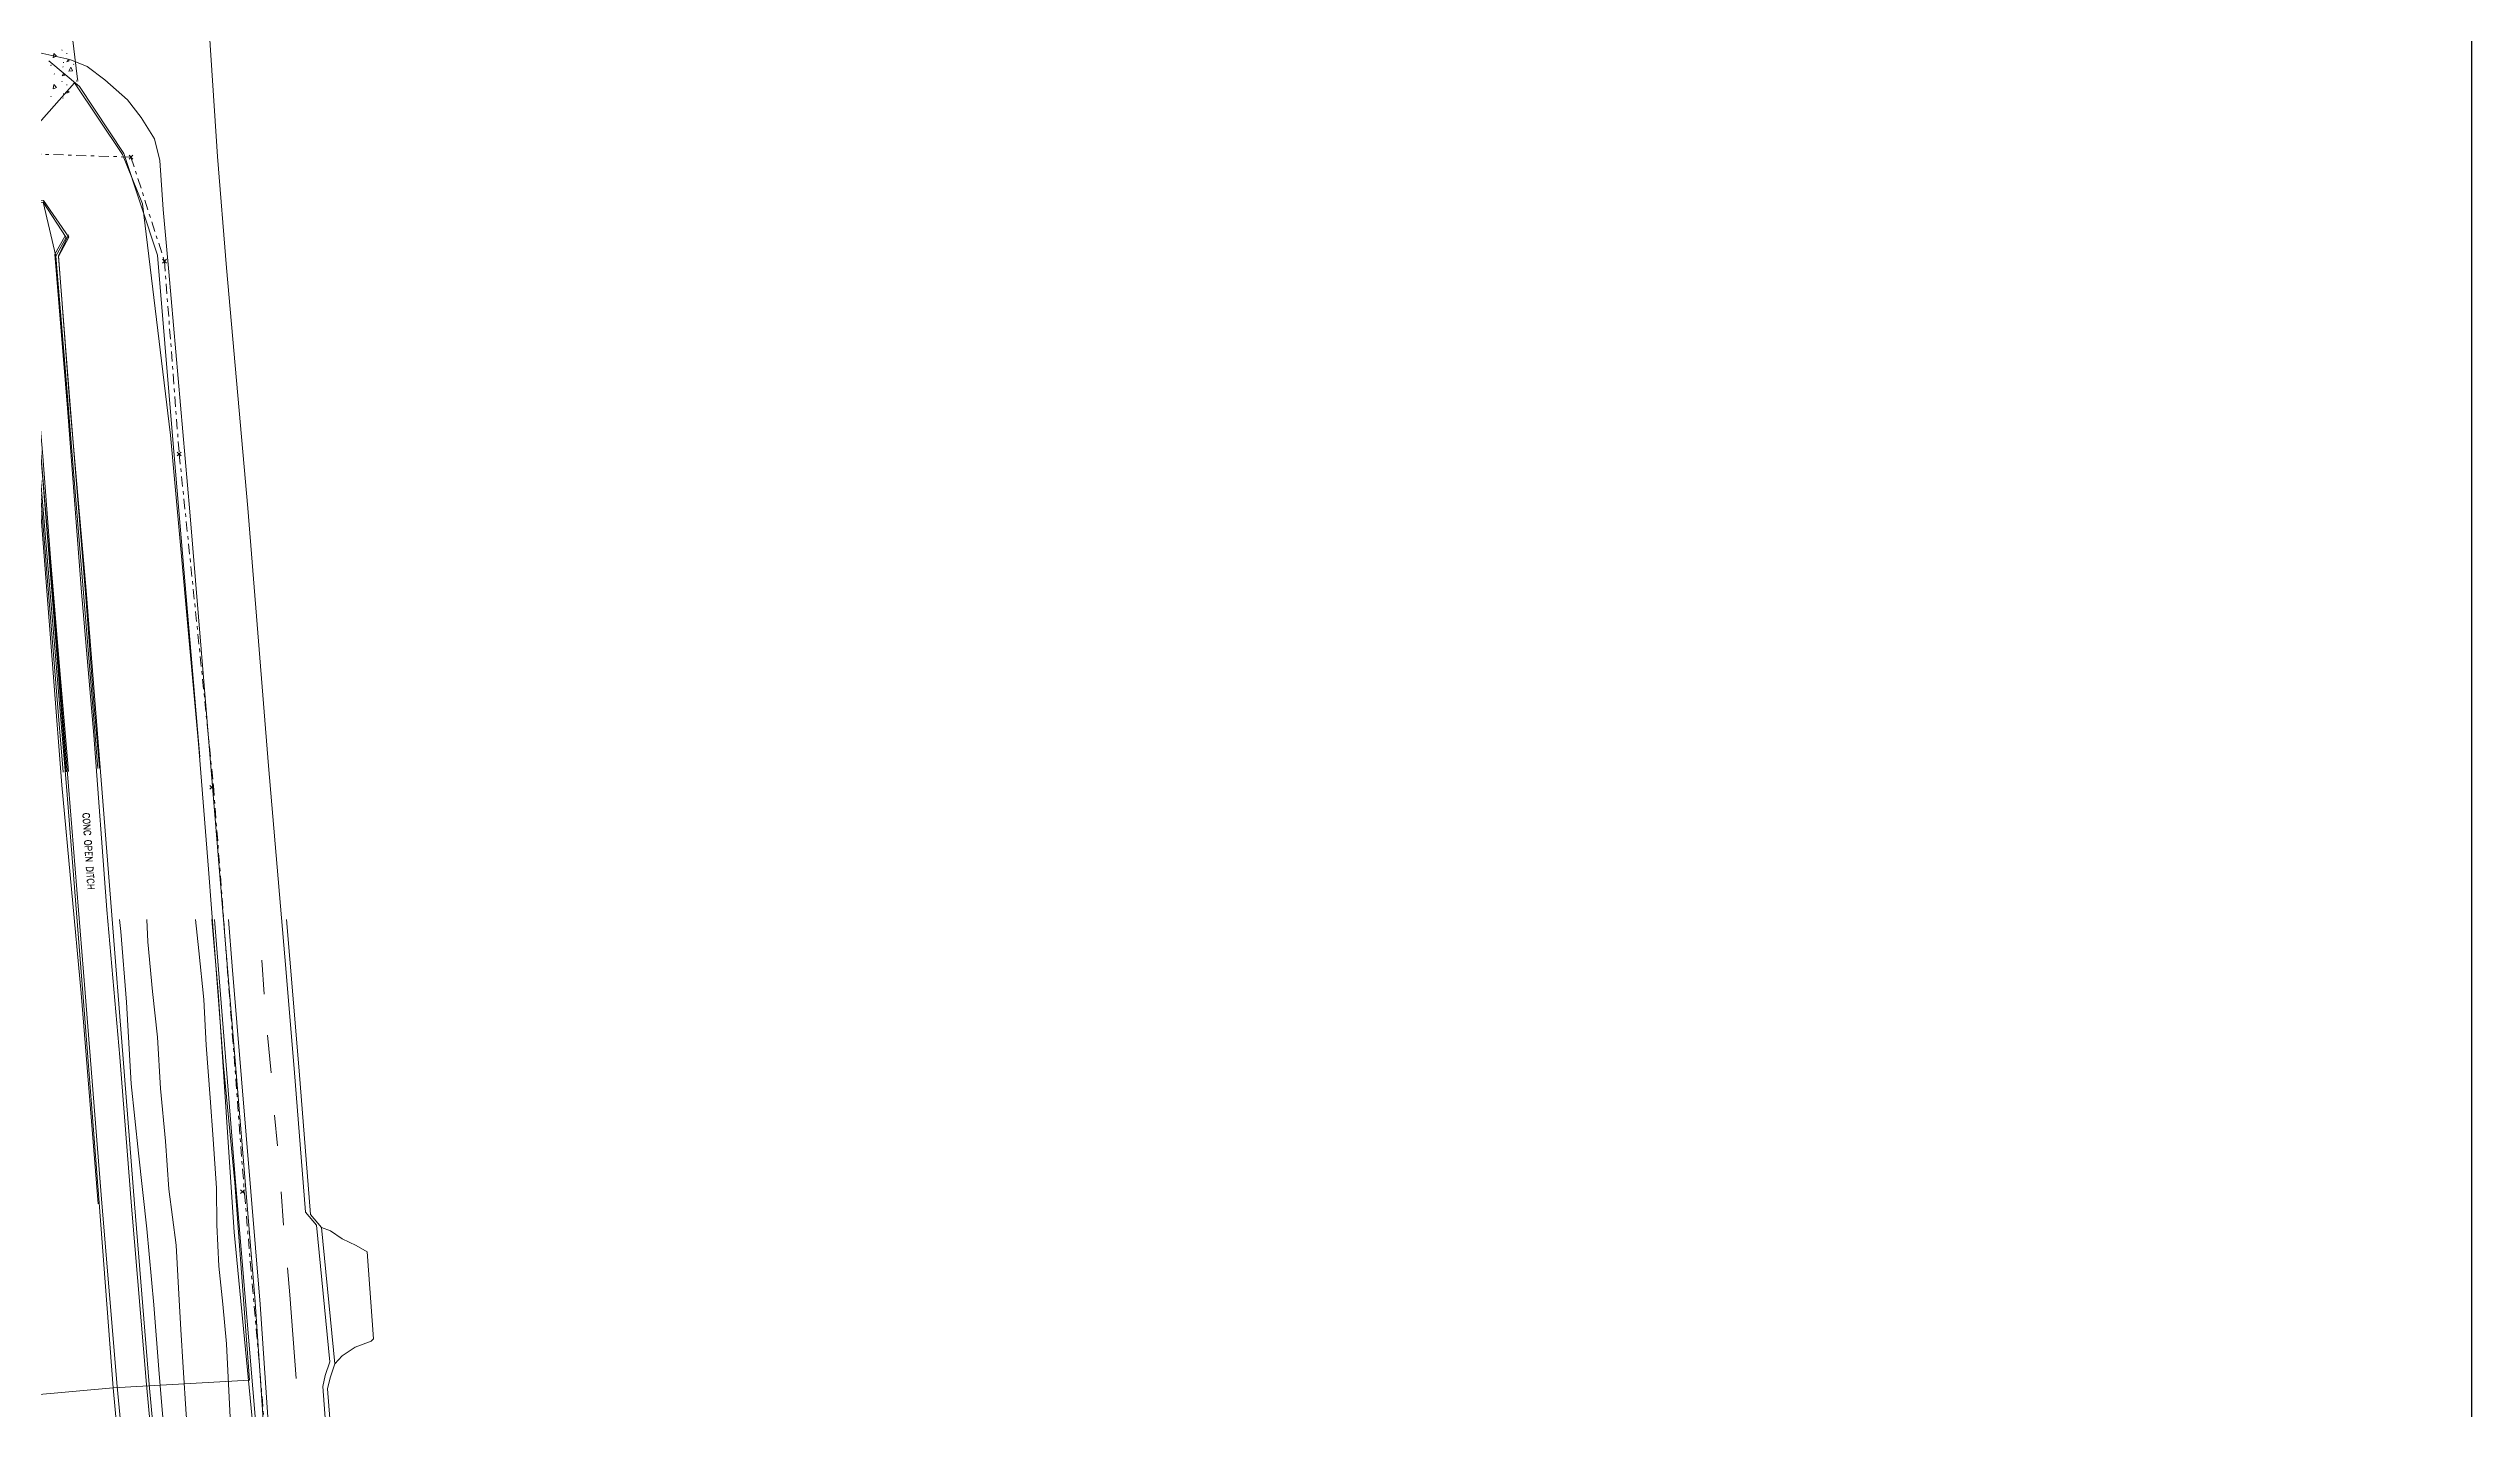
# Model space of a CAD drawing. Header units: metres. Extents: x -703672 to 3951284, y -4124475 to 4104628.
# Drawn here: x 328178.7 to 328463.3, y 4104183.5 to 4104343.3 of the extents above; entities that cross this region are included whole.
import ezdxf
from ezdxf.enums import TextEntityAlignment as Align

# ---------------------------------------------------------------- set-up
doc = ezdxf.new("R2010")
doc.units = ezdxf.units.M
doc.header["$MEASUREMENT"] = 0
doc.linetypes.add('DGN Style 7', pattern=[2.6567653376214695, 1.195544401929661, -0.5313530675242938, 0.3985148006432204, -0.5313530675242938])
for name, color, linetype, lineweight in [('C-ANNO-TEXT', 7, 'Continuous', 25), ('C-PROP-BASE', 2, 'CONLMT', 0), ('C-ROAD-UPVD', 253, 'Continuous', 0), ('V-ANNO-PATT', 9, 'Continuous', 0), ('V-DTCH-BOTD', 252, 'Continuous', 0), ('V-DTCH-TOP~', 252, 'Continuous', 0), ('V-ROAD-ASPH', 9, 'Continuous', 0), ('V-SITE-FENC', 251, 'FENCE', 0), ('V-SITE-STRC', 253, 'Continuous', 0), ('V-SITE-WALK', 7, 'Continuous', 0)]:
    doc.layers.add(name, color=color, linetype=linetype, lineweight=lineweight)
doc.styles.add('Style-STANDARD', font='STANDARD.shx')
doc.linetypes.add('CONLMT', pattern='A,0.10417,-0.00902625,[2,dgnlstyle-tsaec.shx,S=4.133597883597883e-05,R=0,X=0,Y=0],-0.00902625', length=0.1222225)
doc.linetypes.add('FENCE', pattern='A,0.1,-0.01302,[7,dgnlstyle-tsaec.shx,S=0.0001240079365079365,R=0,X=0,Y=0],-0.01302', length=0.12604)

msp = doc.modelspace()

# ---------------------------------------------------------------- linework, layer by layer
at = {"layer": 'C-ANNO-TEXT', "color": 0, "lineweight": -2, "ltscale": 0.6}
msp.add_lwpolyline([(328463.3450396977, 4103313.934211505), (328463.3450396977, 4102748.37939936), (326761.1303998812, 4102748.37939936), (326761.1303998812, 4104627.862561522), (328463.3450396977, 4104627.862561522), (328463.3450396977, 4103413.092090987)], dxfattribs=at)
at = {"layer": 'C-PROP-BASE', "linetype": 'ByBlock'}
for p, q in [((328188.1754283276, 4104330.795535928), (328188.6244411339, 4104330.346523122)), ((328188.4001592376, 4104330.570805018), (328188.1756528346, 4104330.346298615)), ((328188.4001592376, 4104330.570805018), (328188.6248901471, 4104330.795535928)), ((328192.1084283276, 4104318.572535928), (328192.5574411339, 4104318.123523122)), ((328192.3331592376, 4104318.347805018), (328192.1086528345, 4104318.123298615)), ((328192.3331592376, 4104318.347805018), (328192.557890147, 4104318.572535927)), ((328193.8444283276, 4104295.929535928), (328194.2934411339, 4104295.480523122)), ((328194.0691592376, 4104295.704805018), (328193.8446528346, 4104295.480298615)), ((328194.0691592376, 4104295.704805018), (328194.2938901471, 4104295.929535927)), ((328197.6454283276, 4104256.772535928), (328198.0944411339, 4104256.323523122)), ((328197.8701592376, 4104256.547805018), (328197.6456528346, 4104256.323298615)), ((328197.8701592376, 4104256.547805018), (328198.094890147, 4104256.772535928)), ((328201.2834283276, 4104209.291535928), (328201.7324411339, 4104208.842523122)), ((328201.5081592376, 4104209.066805018), (328201.2836528345, 4104208.842298615)), ((328201.5081592376, 4104209.066805018), (328201.732890147, 4104209.291535927))]:
    msp.add_line(p, q, dxfattribs=at)
at = {"layer": 'C-PROP-BASE', "color": 251, "linetype": 'DGN Style 7'}
msp.add_lwpolyline([(328168.6741592374, 4104331.192805018), (328188.399934731, 4104330.571029525), (328192.3331592374, 4104318.347805018), (328194.068934731, 4104295.705029524), (328198.0948901468, 4104256.772535928), (328201.732441134, 4104208.842523121), (328205.893441134, 4104160.837523121), (328209.7981592374, 4104110.696805018), (328214.0251592374, 4104063.904805018), (328216.5481592374, 4104037.558805018), (328217.559441134, 4104031.469523121), (328218.8751592374, 4104022.485805018), (328221.0049347311, 4104012.655029525), (328225.820934731, 4103998.958029524), (328230.899934731, 4103987.391029525), (328238.0441592374, 4103974.807805018)], dxfattribs=at)
at = {"layer": 'C-ROAD-UPVD', "linetype": 'Continuous', "flags": 128}
for points in [[(328196.5799347309, 4104361.684029525), (328197.4459347311, 4104347.921029524), (328198.5559347309, 4104330.639029525), (328199.6309347309, 4104317.565029525), (328202.1129347309, 4104289.324029525), (328204.5639347311, 4104259.096029525), (328206.4659347311, 4104236.636029525)], [(328204.196934731, 4104178.254029525), (328202.991934731, 4104196.134029524), (328199.7169347311, 4104235.808029525), (328195.3239347311, 4104288.930029524), (328192.845934731, 4104317.106029524), (328192.1779347309, 4104324.428029525), (328191.7719347309, 4104330.169029525), (328191.1679347309, 4104332.719029524), (328189.5909347311, 4104335.235029525), (328188.006934731, 4104337.312029525), (328185.3299347309, 4104339.629029525), (328183.263934731, 4104341.198029525), (328181.209934731, 4104342.037029525), (328177.709934731, 4104342.829029525), (328170.452934731, 4104343.098029525), (328170.2359347311, 4104343.068029525)], [(328206.4659347311, 4104236.636029525), (328207.5749347311, 4104223.540029524), (328208.9049347311, 4104206.661029525), (328210.1989347311, 4104205.142029525), (328211.747934731, 4104189.107029525), (328211.197934731, 4104187.467029525), (328210.920934731, 4104186.208029524), (328211.5089347309, 4104178.254029525)]]:
    msp.add_lwpolyline(points, dxfattribs=at)
at = {"layer": 'V-ANNO-PATT'}
for p, q in [((328178.7527862648, 4104341.86187401, 9.820128993917095), (328182.3635610036, 4104338.865191151, 9.820128993917095)), ((328180.2938279504, 4104343.172795012, 9.388169480586193), (328180.3027273394, 4104343.09290145, 9.387149869856138)), ((328180.4579167443, 4104341.707313102, 9.369466324317912), (328180.4935163314, 4104341.654017396, 9.36876833885583)), ((328180.8475242563, 4104342.701532987, 9.381854090732787), (328180.8830248601, 4104342.781526541, 9.382848298198873)), ((328179.0053139576, 4104341.307545315, 9.365263824368697), (328179.0409145605, 4104341.387438877, 9.366256702344174)), ((328179.3961065816, 4104340.349622505, 9.352868041903605), (328179.4316061687, 4104340.296326799, 9.352170116515126)), ((328180.2937999231, 4104339.497791146, 9.341514597762718), (328180.3026993122, 4104339.417897584, 9.34049498703267)), ((328180.3906122931, 4104341.122060261, 9.362076856181872), (328180.4262128967, 4104341.202053816, 9.363071003574348)), ((328180.8474962291, 4104339.026529121, 9.335199207909312), (328180.8829968328, 4104339.106522675, 9.336193415375405)), ((328181.654114805, 4104341.481331311, 9.365878841436562), (328181.6896143921, 4104341.428035606, 9.365180916048082)), ((328179.0052859304, 4104337.632541449, 9.318608941545222), (328179.0408865332, 4104337.712435012, 9.319601819520706)), ((328179.3960785542, 4104336.674618639, 9.30621315908013), (328179.4315781414, 4104336.621322934, 9.30551523369165)), ((328180.3905842658, 4104337.447056395, 9.315421973358397), (328180.4261848694, 4104337.52704995, 9.316416120750873)), ((328180.4578887171, 4104338.032309236, 9.322811441494437), (328180.4934883041, 4104337.979013531, 9.322113456032355))]:
    msp.add_line(p, q, dxfattribs=at)
at = {"layer": 'V-ANNO-PATT', "extrusion": (0.000600687655939978, -0.01269417225747792, 0.9999192453218597), "flags": 128}
for points, elevation in [([(328179.2127706556, 4104014.16304676), (328179.2831706554, 4104014.670546759), (328179.6011706556, 4104014.34214676), (328179.2210706554, 4104014.16604676)], -51894.71797649615), ([(328179.2127706554, 4104010.487746761), (328179.2831706554, 4104010.995246758), (328179.6011706554, 4104010.66684676), (328179.2210706555, 4104010.49074676)], -51894.71797649612)]:
    msp.add_lwpolyline(points, dxfattribs=dict(at, elevation=elevation))
at = {"layer": 'V-ANNO-PATT', "extrusion": (0.0006006876699047739, -0.01269417227251201, 0.9999192453216607), "flags": 128}
for points, elevation in [([(328180.8003706525, 4104013.686546042), (328180.9069706525, 4104013.908546041), (328181.0845706523, 4104013.77534604), (328180.8003706525, 4104013.686546042)], -51894.71803361826), ([(328180.8003706526, 4104010.01124604), (328180.9069706525, 4104010.23324604), (328181.0845706523, 4104010.10004604), (328180.8003706526, 4104010.01124604)], -51894.71803361814)]:
    msp.add_lwpolyline(points, dxfattribs=dict(at, elevation=elevation))
at = {"layer": 'V-ANNO-PATT', "extrusion": (0.0006006876698628727, -0.01269417227256787, 0.9999192453216598), "elevation": -51894.71803386121, "flags": 128}
msp.add_lwpolyline([(328180.2636706525, 4104012.035946036), (328180.3701706525, 4104012.257946035), (328180.5477706524, 4104012.124746037), (328180.2636706525, 4104012.035946036)], dxfattribs=at)
at = {"layer": 'V-ANNO-PATT', "extrusion": (0.0006006876590527934, -0.01269417225921507, 0.9999192453218358), "elevation": -51894.7179826044, "flags": 128}
msp.add_lwpolyline([(328181.0223706543, 4104012.59544668), (328181.2621706545, 4104013.048246679), (328181.4486706547, 4104012.630946679), (328181.0312706549, 4104012.59544668)], dxfattribs=at)
at = {"layer": 'V-ANNO-PATT', "extrusion": (0.0006006876739125555, -0.01269417223075921, 0.9999192453221882), "elevation": -51894.71786093519, "flags": 128}
msp.add_lwpolyline([(328181.9565706517, 4104011.401148219), (328182.0630706513, 4104011.623148221), (328182.1124949655, 4104011.586079984)], dxfattribs=at)
at = {"layer": 'V-ANNO-PATT', "extrusion": (-0.003067379342141415, -0.0009586791239152967, 0.9999948360458213), "elevation": -4932.063080314006, "flags": 128}
msp.add_lwpolyline([(328180.6788461761, 4104336.695780744), (328180.5061425852, 4104336.641804223)], dxfattribs=at)
at = {"layer": 'V-ANNO-PATT'}
msp.add_polyline3d([(328180.4229092897, 4104258.328819934, 9.27801993581783), (328179.8650968792, 4104265.438104312, 9.316584983703052), (328178.4506143462, 4104282.712708735, 9.291514185867157), (328177.1694810779, 4104298.66369242, 9.2998600179505), (328175.2406808254, 4104316.150353399, 9.17769220925566), (328173.9169344425, 4104319.111426666, 9.223643608019948), (328173.6753672351, 4104330.355690909, 9.290423762557808), (328173.4230631766, 4104334.523855445, 9.340193669938145)], dxfattribs=at)
at = {"layer": 'V-DTCH-BOTD'}
for p, q in [((328179.4678407732, 4104319.189410676, 7.555691751177449), (328180.635464536, 4104321.255855613, 8.236146473730955)), ((328180.9374814359, 4104301.100563026, 7.337383430184417), (328179.4678407732, 4104319.189410676, 7.555691751177449)), ((328179.8953038128, 4104318.988437233, 9.34108756775096), (328181.0702566979, 4104321.449882611, 9.051801903779662)), ((328182.6062368543, 4104279.463423515, 7.506542777098829), (328180.9374814359, 4104301.100563026, 7.337383430184417)), ((328184.0339018584, 4104262.670181723, 7.324493213230738), (328182.6062368543, 4104279.463423515, 7.506542777098829)), ((328185.559620506, 4104242.152758114, 7.264674971874946), (328184.0339018584, 4104262.670181723, 7.324493213230738)), ((328187.0869367305, 4104224.869908242, 7.329115841496581), (328185.559620506, 4104242.152758114, 7.264674971874946)), ((328184.6816415726, 4104207.764028249, 9.409021511088596), (328182.7640171936, 4104232.419422736, 9.072750034827422)), ((328188.4807365545, 4104207.351877871, 7.269021507882577), (328187.0869367305, 4104224.869908242, 7.329115841496581)), ((328190.2288301282, 4104186.410761449, 7.218439485882492), (328188.4807365545, 4104207.351877871, 7.269021507882577))]:
    msp.add_line(p, q, dxfattribs=at)
for points in [[(328174.0881503051, 4104320.75724335, 8.959019055378434), (328175.6993299667, 4104318.6922382, 9.15538216076748), (328177.5788148963, 4104295.162066316, 9.142024705591083), (328180.8348580136, 4104256.638953726, 9.261626450523224), (328182.7640171936, 4104232.419422736, 9.072750034827422)], [(328174.5008595426, 4104320.760070731, 8.08183243860082), (328176.0255047716, 4104318.801443466, 7.137936390180137), (328177.8649871769, 4104295.326591926, 7.148144125360254), (328181.070119505, 4104256.685481708, 7.110999901104748), (328183.0055299093, 4104232.438796961, 7.111030076106232), (328184.9673569595, 4104207.73174693, 7.325293445524196)]]:
    msp.add_polyline3d(points, dxfattribs=at)
at = {"layer": 'V-DTCH-TOP~'}
for p, q in [((328186.782001463, 4104186.178896093, 7.24218509707805), (328184.9673569595, 4104207.73174693, 7.325293445524196)), ((328186.3160213147, 4104186.02666992, 9.209737398056703), (328187.1684153123, 4104176.943708809, 9.209130550812908)), ((328186.782001463, 4104186.178896093, 7.24218509707805), (328187.6345037555, 4104177.062620552, 7.240216263919464)), ((328190.2288301282, 4104186.410761449, 7.218439485882492), (328191.0768598907, 4104177.341741522, 7.216969979603299)), ((328190.5289924978, 4104186.416799003, 9.215078771876051), (328191.3751497771, 4104177.385503533, 9.214127918364959))]:
    msp.add_line(p, q, dxfattribs=at)
at = {"layer": 'V-DTCH-TOP~', "extrusion": (0.000685402592791642, -0.009115899674588859, 0.9999582144251873), "elevation": -37179.19896048888, "flags": 128}
msp.add_lwpolyline([(328184.5980991606, 4104039.367793355), (328186.2326151144, 4104017.629531787)], dxfattribs=at)
at = {"layer": 'V-DTCH-TOP~'}
msp.add_polyline3d([(328190.5289924978, 4104186.416799003, 9.215078771876051), (328188.8153790156, 4104207.660340684, 9.298431330875609), (328187.4953854451, 4104224.665069792, 9.310964360963602), (328186.1059774781, 4104242.054564162, 9.331431729985908), (328183.1308245158, 4104279.67926384, 9.352837715585963), (328181.2119202882, 4104301.506498429, 9.358681873230402), (328179.8953038128, 4104318.988437233, 9.34108756775096)], dxfattribs=at)
at = {"layer": 'V-ROAD-ASPH', "flags": 128}
for points, elevation in [([(328192.5166961602, 4104177.982321955), (328192.4806961602, 4104178.370321956), (328191.7006961602, 4104187.661321955), (328191.0826961602, 4104195.797321956), (328190.2476961602, 4104204.722321955), (328189.2906961602, 4104213.596321955), (328188.4376961602, 4104221.719321955), (328187.8586961602, 4104231.336321956), (328187.1936961602, 4104239.637321956), (328187.0666126589, 4104241.036284992)], 4.866177330398557), ([(328190.2714651284, 4104241.036284992), (328190.3906961602, 4104238.415321955), (328190.9286961602, 4104232.594321955), (328191.5026961602, 4104227.229321955), (328191.8736961602, 4104221.189321956), (328192.4706961602, 4104214.998321956), (328192.8636961602, 4104209.380321955), (328193.6986961602, 4104202.776321955), (328194.0096961602, 4104197.046321956), (328194.2386961602, 4104192.882321956), (328194.5346961602, 4104188.423321955), (328194.8876961602, 4104182.940321955), (328195.3446961602, 4104177.982321955)], 4.966177330398558), ([(328200.3706961602, 4104177.982321955), (328200.0766961602, 4104181.805321956), (328199.8906961602, 4104185.685321955), (328199.6196961602, 4104191.206321956), (328199.1766961602, 4104195.846321955), (328198.7246961602, 4104200.312321955), (328198.4906961602, 4104205.163321956), (328198.4306961602, 4104209.468321955), (328198.0666961602, 4104215.230321955), (328197.6986961602, 4104220.110321955), (328197.2266961602, 4104226.267321955), (328196.9576961602, 4104231.632321956), (328196.3676961602, 4104237.353321956), (328195.9961151627, 4104241.036284992)], 5.166177330398561), ([(328206.3126961602, 4104205.154321956), (328206.0376961602, 4104209.072321956)], 6.166177330398561), ([(328207.0506961602, 4104196.973321956), (328206.8066961602, 4104200.137321956)], 6.166177330398561), ([(328207.8096961602, 4104187.131321955), (328207.0506961602, 4104196.973321956)], 6.166177330398561)]:
    msp.add_lwpolyline(points, dxfattribs=dict(at, elevation=elevation))
at = {"layer": 'V-ROAD-ASPH', "extrusion": (0.0004716842782887304, -0.005569941582497779, 0.9999843765103079), "elevation": -22699.40660280008, "flags": 128}
msp.add_lwpolyline([(328206.6156357215, 4104178.266934773), (328207.0112880089, 4104173.594899266)], dxfattribs=at)
at = {"layer": 'V-ROAD-ASPH', "extrusion": (-0.001840760421890107, 0.02495044313344244, 0.999686994508038), "elevation": 101804.633042551, "flags": 128}
msp.add_lwpolyline([(-629290.325510007, -4067686.067216929), (-629290.3255100071, -4067690.064298488)], dxfattribs=at)
at = {"layer": 'V-ROAD-ASPH', "extrusion": (0.002206671432024326, -0.02241166525674362, 0.9997463917722388), "elevation": -91251.9677984693, "flags": 128}
msp.add_lwpolyline([(728786.0128589894, 4051284.87390874), (728786.0128589894, 4051289.314398465)], dxfattribs=at)
at = {"layer": 'V-ROAD-ASPH', "extrusion": (0.002589265908695669, -0.02775879667880943, 0.9996112969094532), "elevation": -113072.0796570403, "flags": 128}
msp.add_lwpolyline([(707962.4898775521, 4054417.239485662), (707962.4898775523, 4054420.826376935)], dxfattribs=at)
at = {"layer": 'V-ROAD-ASPH'}
for points in [[(328204.7816961602, 4104177.982321955, 6.166177330398561), (328203.5766961602, 4104195.862321956, 6.166177330398561), (328200.3016961602, 4104235.536321955, 6.266177330398563), (328199.8468688265, 4104241.036284992, 6.266177330398563)], [(328207.0506961602, 4104236.364321955, 6.140177330398558), (328208.1596961602, 4104223.268321956, 6.06617733039856), (328209.4896961602, 4104206.389321955, 5.966177330398558), (328210.7836961602, 4104204.870321956, 5.966177330398558), (328212.3326961602, 4104188.835321955, 5.966177330398558), (328211.7826961602, 4104187.195321955, 5.966177330398558), (328211.5056961602, 4104185.936321956, 5.966177330398558), (328212.0936961602, 4104177.982321955, 5.966177330398558)], [(328212.3326961602, 4104188.835321955, 5.666177330398561), (328213.1996961602, 4104189.811321956, 5.666177330398561), (328214.7416961602, 4104190.799321956, 5.666177330398561), (328216.5996961602, 4104191.532321956, 5.666177330398561), (328216.9056961602, 4104191.783321955, 5.666177330398561), (328216.1636961602, 4104201.997321955, 5.56617733039856), (328214.8586961602, 4104202.735321955, 5.56617733039856), (328213.2106961602, 4104203.529321956, 5.56617733039856), (328211.8426961602, 4104204.487321956, 5.666177330398561), (328210.7836961602, 4104204.870321956, 5.666177330398561)]]:
    msp.add_polyline3d(points, dxfattribs=at)
at = {"layer": 'V-SITE-FENC', "linetype": 'FENCE', "ltscale": 40}
msp.add_line((328181.7482363068, 4104339.284365346, 9.47689532362486), (328187.3909620351, 4104330.883353828, 10.07635377151578), dxfattribs=at)
at = {"layer": 'V-SITE-FENC'}
msp.add_line((328182.3635610036, 4104338.865191151, 9.820128993917095), (328187.5785053083, 4104330.987868877, 9.739886838664617), dxfattribs=at)
at = {"layer": 'V-SITE-FENC', "ltscale": 60, "elevation": 9.820128993917095, "flags": 128}
msp.add_lwpolyline([(328182.3635610036, 4104338.865191151), (328187.5785053083, 4104330.987868877), (328187.5785053091, 4104330.987868877), (328191.5329551585, 4104319.053172546), (328193.2475117681, 4104298.301609457), (328194.0172061487, 4104289.080921805), (328196.4826414351, 4104260.131092345)], dxfattribs=at)
at = {"layer": 'V-SITE-FENC', "linetype": 'FENCE', "ltscale": 40}
for points in [[(328176.7379152038, 4104185.18998478, 8.003399941274012), (328186.316317458, 4104186.027716703, 9.2096404665526), (328202.3197425563, 4104186.934174137, 9.613640475990849), (328200.6177284613, 4104210.09807037, 9.264588467367126), (328199.2665258213, 4104223.837311328, 10.17009538696777), (328197.5265206047, 4104246.964633106, 9.819950556767822), (328196.3189226931, 4104261.714726396, 9.792258228441895), (328193.0532631374, 4104297.925013735, 10.07640613884778), (328189.7466220959, 4104325.087172082, 10.00476731075938), (328187.3909620351, 4104330.883353828, 10.07635377151578)], [(328174.0677456214, 4104326.597554646, 9.037419130517193), (328174.9324123441, 4104318.568409839, 8.967854289158119), (328177.3355651327, 4104294.869276342, 9.093259019891448), (328180.2840871914, 4104256.831437887, 9.093296917962547), (328182.5483927035, 4104232.402145725, 9.06740060366559), (328184.5570304003, 4104207.641111371, 9.27902365460227)]]:
    msp.add_polyline3d(points, dxfattribs=at)
at = {"layer": 'V-SITE-STRC'}
msp.add_line((328179.5900601923, 4104318.927316907, 7.3320753935417), (328178.0842012651, 4104325.263809713, 6.788308541179468), dxfattribs=at)
at = {"layer": 'V-SITE-STRC', "flags": 128}
for points, elevation in [([(328197.902419826, 4104241.036284992), (328198.6486961602, 4104232.556321955), (328200.5256961602, 4104204.331321956), (328203.0486961602, 4104177.982321955)], 6.465177330398561), ([(328198.1978079067, 4104241.036284992), (328200.6666961602, 4104210.226321956), (328203.3666961602, 4104177.982321955)], 6.766177330398563)]:
    msp.add_lwpolyline(points, dxfattribs=dict(at, elevation=elevation))
at = {"layer": 'V-SITE-STRC'}
for points in [[(328180.782744602, 4104258.369201757, 9.34965840587703), (328179.8558627001, 4104270.283961765, 9.366143266991728), (328178.8004430719, 4104283.518862608, 9.360686753372107), (328177.8064630295, 4104295.552234324, 9.377618413138443), (328175.7912108181, 4104318.610203533, 9.341404764003656), (328174.2175018314, 4104320.70167875, 9.164692569139149), (328176.3918239235, 4104325.419459375, 9.04638010045688), (328178.1122539801, 4104325.470806262, 9.05017301818009), (328181.1130752435, 4104321.152562761, 9.133676766280061), (328179.9040568345, 4104318.906899234, 9.35264142985659), (328180.9017535486, 4104305.870224128, 9.353535091857417), (328181.8366835063, 4104294.128063207, 9.356630494201013), (328183.0819686805, 4104278.902712266, 9.36791357630122), (328184.0176092696, 4104266.978830258, 9.360521021915268), (328184.6894128096, 4104258.807620048, 9.349126446163602)], [(328181.0624492056, 4104258.400591066, 7.34951439789247), (328180.0549979409, 4104270.267014277, 7.366175163050769), (328178.9664170405, 4104283.513505686, 7.360680857852167), (328178.054901277, 4104295.468322038, 7.378063093202954), (328176.0324627871, 4104318.662238276, 7.340394439618045), (328174.5927858222, 4104320.72321552, 8.210039511059477), (328176.5506911841, 4104325.164598823, 6.821324478890539), (328178.084201265, 4104325.263809713, 6.788308541203051), (328180.7778373465, 4104321.119375464, 8.2656243081083), (328179.5900601923, 4104318.927316907, 7.3320753935417), (328180.6738960462, 4104305.844879175, 7.363928944946821), (328181.6248362294, 4104294.117957105, 7.35665907720886), (328182.8759847262, 4104278.895836048, 7.367916417499686), (328183.8559219115, 4104266.974810902, 7.36022050984721), (328184.5062328564, 4104258.787063032, 7.344478206942782)]]:
    msp.add_polyline3d(points, dxfattribs=at)
at = {"layer": 'V-SITE-WALK', "linetype": 'Continuous'}
msp.add_line((328181.3850404441, 4104345.851826493, 9.508821115340574), (328182.1279011798, 4104339.705974371, 9.343055713943166), dxfattribs=at)
at = {"layer": 'V-SITE-WALK', "linetype": 'Continuous', "extrusion": (-0.01083237698621754, -0.01224412021316935, 0.9998663616349107), "elevation": -53799.53638144759, "flags": 128}
msp.add_lwpolyline([(328162.5929618783, 4103988.199741278), (328156.3281694252, 4103981.119428154)], dxfattribs=at)

# ---------------------------------------------------------------- texts
at = {"layer": 'V-ANNO-PATT', "style": 'Style-STANDARD'}
msp.add_text('CONC OPEN DITCH', height=0.7999999999999996, rotation=273.8117953559276, dxfattribs=at).set_placement((328183.12114851, 4104253.57323781, 6.894462026540992), align=Align.MIDDLE_LEFT)

doc.saveas('drawing.dxf')
